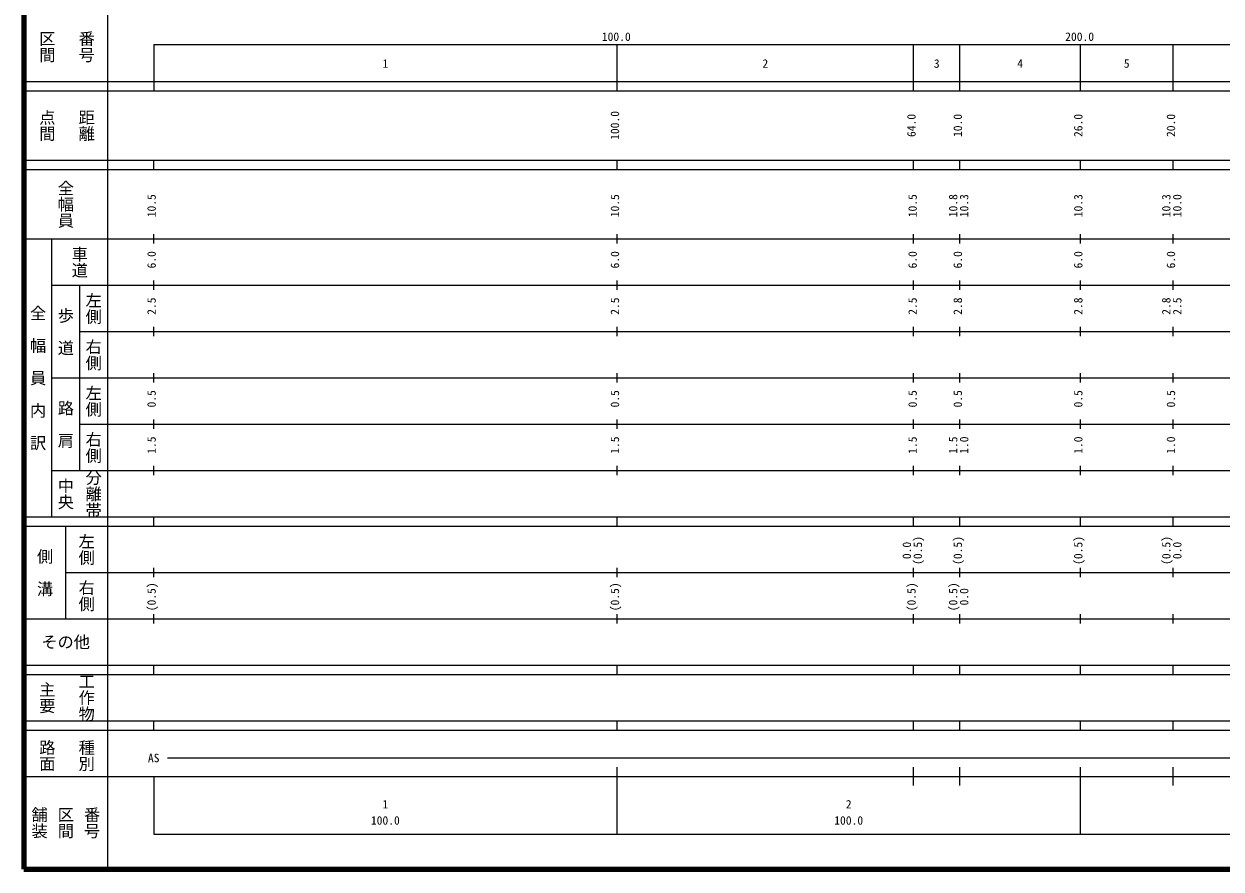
# Model space of a CAD drawing. Units: millimetres on the paper, enlarged 1000 times. Extents: x 40000 to 680000, y 20000 to 380000.
# Drawn here: x 40000 to 298364, y 20000 to 202409 of the extents above; entities that cross this region are included whole.
import ezdxf
from ezdxf.enums import TextEntityAlignment as Align

# ---------------------------------------------------------------- set-up
doc = ezdxf.new("R2010")
doc.units = ezdxf.units.MM
doc.header["$LTSCALE"] = 1000
doc.layers.add('M-TTL', color=2, linetype='Continuous', lineweight=140)
doc.layers.add('M-TTL-BAND', color=7, linetype='Continuous', lineweight=25)
doc.styles.add('@ＭＳ ゴシック', font='')
doc.styles.add('ＭＳ ゴシック', font='')
doc.styles.get('@ＭＳ ゴシック').set_extended_font_data('@MS Gothic')
doc.styles.get('ＭＳ ゴシック').set_extended_font_data('MS Gothic')

msp = doc.modelspace()

# ---------------------------------------------------------------- linework, layer by layer
at = {"layer": 'M-TTL'}
for p, q in [((40000, 380000), (40000, 20000)), ((40000, 20000), (680000, 20000))]:
    msp.add_line(p, q, dxfattribs=at)
at = {"layer": 'M-TTL-BAND'}
for p, q in [((58000, 370000), (58000, 20000)), ((68000, 198000), (579000, 198000)), ((68000, 198000), (68000, 188000)), ((168000, 188000), (168000, 198000)), ((232000, 188000), (232000, 198000)), ((242000, 188000), (242000, 198000)), ((268000, 188000), (268000, 198000)), ((288000, 188000), (288000, 198000)), ((40000, 190000), (579000, 190000)), ((40000, 188000), (579000, 188000)), ((40000, 173000), (579000, 173000)), ((40000, 171000), (579000, 171000)), ((68000, 171000), (68000, 173000)), ((168000, 171000), (168000, 173000)), ((232000, 171000), (232000, 173000)), ((242000, 171000), (242000, 173000)), ((268000, 171000), (268000, 173000)), ((288000, 171000), (288000, 173000)), ((40000, 156000), (579000, 156000)), ((46000, 96000), (46000, 156000)), ((68000, 155000), (68000, 157000)), ((168000, 155000), (168000, 157000)), ((232000, 155000), (232000, 157000)), ((242000, 155000), (242000, 157000)), ((268000, 155000), (268000, 157000)), ((288000, 155000), (288000, 157000)), ((46000, 146000), (579000, 146000)), ((52000, 146000), (52000, 106000)), ((68000, 145000), (68000, 147000)), ((168000, 145000), (168000, 147000)), ((232000, 145000), (232000, 147000)), ((242000, 145000), (242000, 147000)), ((268000, 145000), (268000, 147000)), ((288000, 145000), (288000, 147000)), ((68000, 135000), (68000, 137000)), ((168000, 135000), (168000, 137000)), ((232000, 135000), (232000, 137000)), ((242000, 135000), (242000, 137000)), ((268000, 135000), (268000, 137000)), ((288000, 135000), (288000, 137000)), ((52000, 136000), (579000, 136000)), ((68000, 125000), (68000, 127000)), ((168000, 125000), (168000, 127000)), ((232000, 125000), (232000, 127000)), ((242000, 125000), (242000, 127000)), ((268000, 125000), (268000, 127000)), ((288000, 125000), (288000, 127000)), ((46000, 126000), (579000, 126000)), ((68000, 115000), (68000, 117000)), ((168000, 115000), (168000, 117000)), ((232000, 115000), (232000, 117000)), ((242000, 115000), (242000, 117000)), ((268000, 115000), (268000, 117000)), ((288000, 115000), (288000, 117000)), ((52000, 116000), (579000, 116000)), ((46000, 106000), (579000, 106000)), ((68000, 105000), (68000, 107000)), ((168000, 105000), (168000, 107000)), ((232000, 105000), (232000, 107000)), ((242000, 105000), (242000, 107000)), ((268000, 105000), (268000, 107000)), ((288000, 105000), (288000, 107000)), ((40000, 96000), (579000, 96000)), ((68000, 94000), (68000, 96000)), ((168000, 94000), (168000, 96000)), ((232000, 94000), (232000, 96000)), ((242000, 94000), (242000, 96000)), ((268000, 94000), (268000, 96000)), ((288000, 94000), (288000, 96000)), ((40000, 94000), (579000, 94000)), ((49000, 94000), (49000, 74000)), ((49000, 84000), (579000, 84000)), ((68000, 83000), (68000, 85000)), ((168000, 83000), (168000, 85000)), ((232000, 83000), (232000, 85000)), ((242000, 83000), (242000, 85000)), ((268000, 83000), (268000, 85000)), ((288000, 83000), (288000, 85000)), ((68000, 73000), (68000, 75000)), ((168000, 73000), (168000, 75000)), ((232000, 73000), (232000, 75000)), ((242000, 73000), (242000, 75000)), ((268000, 73000), (268000, 75000)), ((288000, 73000), (288000, 75000)), ((40000, 74000), (579000, 74000)), ((40000, 64000), (579000, 64000)), ((68000, 62000), (68000, 64000)), ((168000, 62000), (168000, 64000)), ((232000, 62000), (232000, 64000)), ((242000, 62000), (242000, 64000)), ((268000, 62000), (268000, 64000)), ((288000, 62000), (288000, 64000)), ((40000, 62000), (579000, 62000)), ((40000, 52000), (579000, 52000)), ((68000, 50000), (68000, 52000)), ((168000, 50000), (168000, 52000)), ((232000, 50000), (232000, 52000)), ((242000, 50000), (242000, 52000)), ((268000, 50000), (268000, 52000)), ((288000, 50000), (288000, 52000)), ((40000, 50000), (579000, 50000)), ((71000, 44000), (513000, 44000)), ((168000, 27500), (168000, 42000)), ((232000, 38000), (232000, 42000)), ((242000, 38000), (242000, 42000)), ((268000, 27500), (268000, 42000)), ((288000, 38000), (288000, 42000)), ((40000, 40000), (579000, 40000)), ((68000, 40000), (68000, 27500)), ((68000, 27500), (579000, 27500))]:
    msp.add_line(p, q, dxfattribs=at)

# ---------------------------------------------------------------- texts
at = {"layer": 'M-TTL-BAND', "style": '@ＭＳ ゴシック'}
for s, p in [('区間', (45000, 197500)), ('番号', (53500, 197500)), ('点間', (45000, 180500)), ('距離', (53500, 180500)), ('全幅員', (49000, 163500)), ('車道', (52000, 151000)), ('左側', (55000, 141000)), ('全\u3000幅\u3000員\u3000内\u3000訳', (43000, 126000)), ('歩\u3000道', (49000, 136000)), ('右側', (55000, 131000)), ('左側', (55000, 121000)), ('路\u3000肩', (49000, 116000)), ('右側', (55000, 111000)), ('分離帯', (55000, 101000)), ('中央', (49000, 101000)), ('左側', (53500, 89000)), ('側\u3000溝', (44500, 84000)), ('右側', (53500, 79000)), ('主要', (45000, 57000)), ('工作物', (53500, 57000)), ('路面', (45000, 44500)), ('種別', (53500, 44500)), ('舗装', (43333, 30000)), ('区間', (49000, 30000)), ('番号', (54667, 30000))]:
    msp.add_text(s, height=2566, rotation=270, dxfattribs=at).set_placement(p, align=Align.MIDDLE_CENTER)
at = {"layer": 'M-TTL-BAND', "style": 'ＭＳ ゴシック'}
for s, p in [('100.0', (167844, 198195)), ('200.0', (267844, 198195)), ('1', (118000, 192405)), ('2', (200000, 192405)), ('3', (237000, 192405)), ('4', (255000, 192405)), ('5', (278000, 192405)), ('AS', (68000, 42500)), ('1', (118000, 32523)), ('2', (218000, 32523)), ('100.0', (118000, 29033)), ('100.0', (218000, 29033))]:
    msp.add_text(s, height=1833, dxfattribs=at).set_placement(p, align=Align.BOTTOM_CENTER)
for s, p in [('100.0', (169000, 180500)), ('64.0', (233000, 180500)), ('10.0', (243000, 180500)), ('26.0', (269000, 180500)), ('20.0', (289000, 180500)), ('10.5', (69000, 163174)), ('10.5', (169000, 163174)), ('10.5', (233250, 163174)), ('10.8', (242000, 163174)), ('10.3', (244370, 163174)), ('10.3', (269000, 163174)), ('10.3', (288000, 163174)), ('10.0', (290370, 163174)), ('6.0', (69000, 151500)), ('6.0', (169000, 151500)), ('6.0', (233250, 151500)), ('6.0', (243000, 151500)), ('6.0', (269000, 151500)), ('6.0', (289000, 151500)), ('2.5', (69000, 141500)), ('2.5', (169000, 141500)), ('2.5', (233250, 141500)), ('2.8', (243000, 141500)), ('2.8', (269000, 141500)), ('2.8', (288000, 141500)), ('2.5', (290370, 141500)), ('0.5', (69000, 121500)), ('0.5', (169000, 121500)), ('0.5', (233250, 121500)), ('0.5', (243000, 121500)), ('0.5', (269000, 121500)), ('0.5', (289000, 121500)), ('1.5', (69000, 111500)), ('1.5', (169000, 111500)), ('1.5', (233250, 111500)), ('1.5', (242000, 111500)), ('1.0', (244370, 111500)), ('1.0', (269000, 111500)), ('1.0', (289000, 111500)), ('0.0', (232000, 88764)), ('(0.5)', (234370, 88764)), ('(0.5)', (243000, 88764)), ('(0.5)', (269000, 88764)), ('(0.5)', (288000, 88764)), ('0.0', (290370, 88764)), ('(0.5)', (69000, 78764)), ('(0.5)', (169000, 78764)), ('(0.5)', (233000, 78764)), ('(0.5)', (242000, 78764)), ('0.0', (244370, 78764))]:
    msp.add_text(s, height=1833, rotation=90, dxfattribs=at).set_placement(p, align=Align.BOTTOM_CENTER)
msp.add_text('その他', height=2566, dxfattribs=at).set_placement((49000, 69000), align=Align.MIDDLE_CENTER)

doc.saveas('drawing.dxf')
